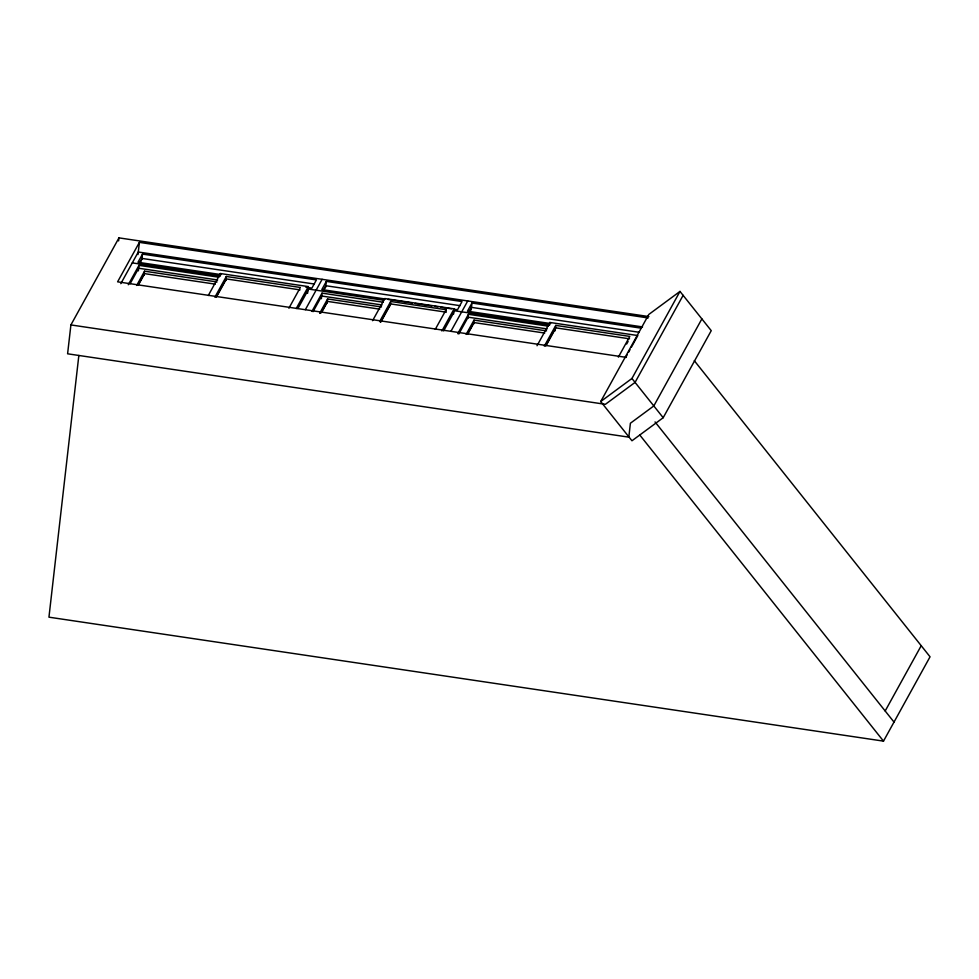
<?xml version="1.0" encoding="UTF-8"?>
<svg xmlns="http://www.w3.org/2000/svg" width="979" height="979" viewBox="0 0 979 979"><rect width="100%" height="100%" fill="white"/><g stroke="black" fill="none" stroke-linecap="round" stroke-linejoin="round"><path stroke-width="1.47" d="M648.906 316.584L118.961 237.873L70.904 324.93L67.6 353.798L629.13 437.197M78.846 355.463L48.95 617.174L883.499 741.127L930.05 656.799L694.282 360.664M118.606 240.907L118.961 237.873M138.002 254.54L139.385 242.376L648.159 317.942M138.345 270.865L138.981 265.358L218.917 277.228M141.882 259.594L142.506 254.099L316.401 279.933L311.897 288.095L305.852 287.202M144.084 275.234L144.549 271.183L217.069 281.952M220.091 276.237L220.41 273.545L308.348 286.602L307.577 293.345M225.843 280.52L226.308 276.482L300.345 287.471L288.891 308.214M321.381 298.717L322.018 293.137L383.364 302.242M325.713 286.908L326.337 281.401L462.027 301.556L457.523 309.731L454.501 309.278M327.133 303L327.598 298.962L381.492 306.965M390.254 305.534L390.719 301.483L446.118 309.719L445.812 312.411M453.51 314.235L454.121 308.838L384.808 298.546L372.583 320.696M467.974 318.42L468.439 314.296L548.387 326.166M471.18 309.915L471.964 303.037L641.331 328.185M473.555 324.159L474.02 320.121L546.539 330.89M549.562 325.175L549.868 322.47L637.818 335.54L631.394 347.166M555.154 330.804L555.778 325.407L629.803 336.409L618.361 357.151M628.812 437.148L630.403 423.234L653.813 405.942L701.87 318.897M139.385 242.376L117.602 281.83L626.376 357.396M120.809 283.665L138.284 252.007L642.542 326.913M142.506 254.099L137.99 262.274L221.168 274.622M139.434 263.106L142.004 258.432L314.394 284.032M139.96 262.898L141.257 260.561M128.273 284.742L138.981 265.358M130.085 283.751L138.651 268.246L217.644 279.982M136.681 285.44L144.549 271.183M137.831 285.256L144.28 273.594L215.282 284.143M138.443 284.926L144.17 274.548M208.282 295.511L220.41 273.545M214.866 297.212L226.308 276.482M216.016 297.029L226.039 278.88L300.063 289.882M216.628 296.698L225.929 279.847M296.221 308.569L308.348 286.602M297.922 308.544L307.908 290.457M305.362 309.67L322.115 279.321M326.337 281.401L321.834 289.576L385.151 298.987M323.266 290.408L325.848 285.733L460.032 305.668M311.946 311.383L322.018 293.137M323.804 290.2L325.738 286.7M313.06 311.665L321.687 296.025L381.957 304.971M319.643 313.366L327.598 298.962M320.818 313.145L327.316 301.373L379.73 309.156M322.152 311.493L327.206 302.327M379.876 321.124L390.719 301.483M380.329 322.226L390.45 303.894L445.849 312.117M380.941 321.871L390.34 304.848M435.276 329.348L446.118 309.719M441.896 330.988L454.121 308.838M443.622 330.939L453.681 312.693M450.94 331.294L467.742 300.945M471.964 303.037L467.46 311.2L550.626 323.559M468.892 312.032L471.474 307.369L639.324 332.297M469.43 311.836L471.364 308.324M457.744 333.68L468.439 314.296M458.833 333.986L468.109 317.184L547.114 328.92M466.139 334.377L474.02 320.121M467.301 334.194L473.738 322.532L544.752 333.068M467.901 333.863L473.628 323.486M537.03 345.734L549.868 322.47M544.324 346.15L555.778 325.407M545.487 345.966L555.497 327.818L629.534 338.82M546.086 345.636L555.387 328.785M626.67 343.996L628.102 341.402M600.727 401.525L648.783 314.467L679.989 291.424L711.244 330.669L663.187 417.715L631.969 440.77L600.727 401.525L631.944 378.469L679.989 291.424M625.691 357.506L627.111 354.924M628.542 352.33L629.962 349.748M683.122 295.34L635.065 382.397L605.389 404.315L70.904 324.93M885.175 710.987L921.215 645.699M388.173 299.427L412.294 303.013M415.304 303.466L431.886 305.925M434.909 306.366L437.919 306.819M440.942 307.271L451.49 308.838M132.275 262.898L219.675 275.87M308.581 289.074L383.67 300.235M454.195 310.71L549.133 324.808M631.944 378.469L663.187 417.715M655.049 421.937L894.011 722.086M639.776 435.006L883.499 741.127"/></g></svg>
